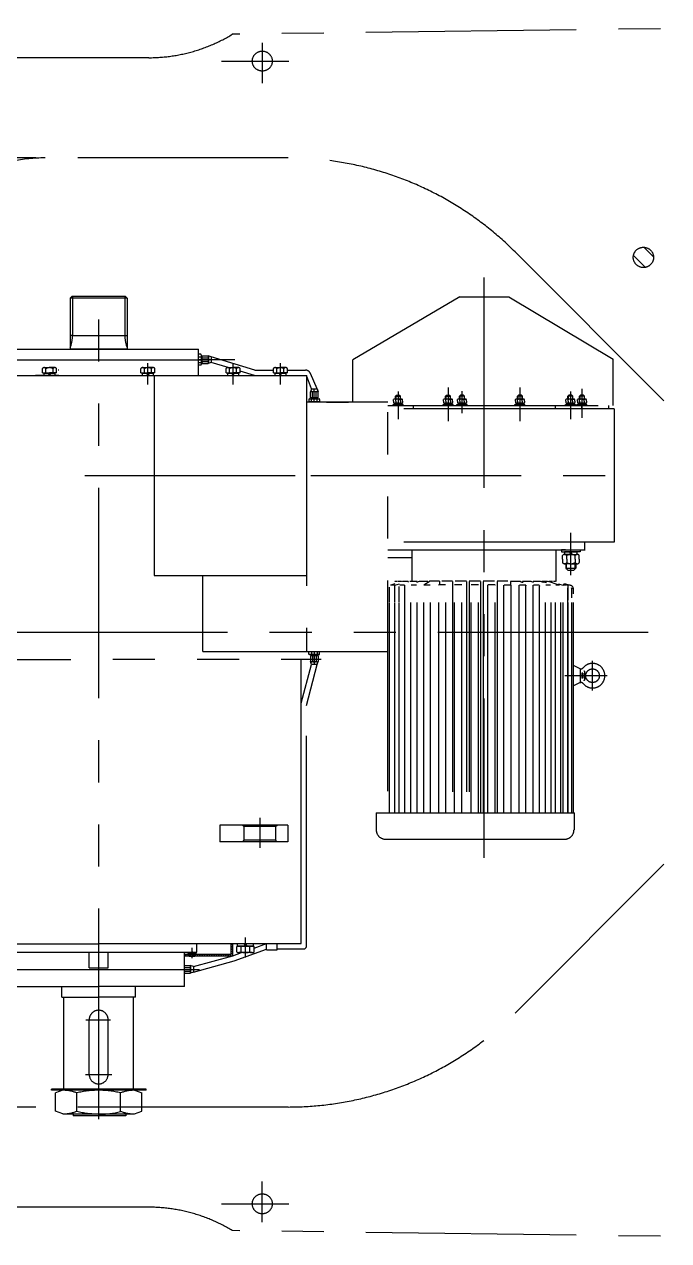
# Model space of a CAD drawing. Header units: millimetres. Extents: x 0 to 23760, y 0 to 16800.
# Drawn here: x 9648 to 10873, y 4049 to 6361 of the extents above; entities that cross this region are included whole.
import ezdxf

# ---------------------------------------------------------------- set-up
doc = ezdxf.new("R2010")
doc.units = ezdxf.units.MM
doc.header["$LTSCALE"] = 400
doc.linetypes.add('K', pattern=[2.5, 1.25, -0.25, 0.25, -0.25, 0.25, -0.25])
doc.linetypes.add('PF_CENTER', pattern=[40, 25, -5, 5, -5])
doc.layers.add('07', color=6, linetype='K')

# ---------------------------------------------------------------- blocks, each defined once
blk = doc.blocks.new('*U18', base_point=(122.4, 220.5))
at = {"color": 1, "linetype": 'PF_CENTER'}
blk.add_line((119.5, 220.5), (123.2, 220.5), dxfattribs=at)
at = {"color": 7, "linetype": 'Continuous'}
for p, q in [((120.3, 226.6), (122.4, 226.6)), ((120.3, 226.6), (120.3, 214.3)), ((120.3, 220.7), (122.4, 221.7)), ((122.4, 220.3), (120.3, 219.3)), ((120.3, 214.3), (122.4, 214.3)), ((122.4, 214.3), (122.4, 226.6))]:
    blk.add_line(p, q, dxfattribs=at)
blk = doc.blocks.new('EWERWE')
at = {"layer": '07', "linetype": 'K', "ltscale": 0.8}
h = blk.add_hatch(dxfattribs=at)
h.set_pattern_fill('ANSI31', color=6, style=0)
h.set_pattern_definition([(45, (-14562.6867, 3396.5445), (-2.245064, 2.245064), [])])
h.paths.add_polyline_path([(-11006, 6184.6), (-11006, 6114.7), (-11005.6, 6115.1), (-11005.6, 6115.7), (-11003, 6115.7), (-11003, 6187.6), (-11026, 6187.6), (-11026, 6184.6)])
h.paths.add_polyline_path([(-11003, 6104.6), (-11005.6, 6104.6), (-11005.6, 6105.2), (-11006, 6105.6), (-11006, 6095.6), (-11003, 6095.6)])
at = {"layer": '07', "color": 6, "linetype": 'K', "ltscale": 0.8}
for p, q in [((-11617.5, 7777.6), (-11617.5, 5230)), ((-12773.5, 7640.7), (-12754.5, 6186.7)), ((-10461.5, 7640.7), (-10480.5, 6186.7)), ((-12340.8, 6724.4), (-12048.8, 7016.4)), ((-10894.1, 6724.4), (-11186.1, 7016.4)), ((-12331.4, 6987.7), (-12349.8, 6969.3)), ((-12311.5, 6972.2), (-12334.3, 6949.4)), ((-11916, 6335.8), (-11916, 6922.5)), ((-12255.7, 6712.3), (-12136.8, 6911.1)), ((-12048.7, 6911.1), (-12136.8, 6911.1)), ((-12048.7, 6482.3), (-12048.7, 6911.1)), ((-12048.7, 6902.2), (-12042.7, 6902.2)), ((-12048.7, 6902.2), (-12042.7, 6902.2)), ((-12042.7, 6912.6), (-12042.7, 6482.3)), ((-12042.7, 6912.6), (-11789.2, 6912.6)), ((-11789.2, 6912.6), (-11789.2, 6482.3)), ((-11535.3, 6899.7), (-11535.3, 6825.9)), ((-12042.7, 6868.1), (-12042.7, 6857.4)), ((-11507.2, 6871.6), (-11563.3, 6871.6)), ((-11535.3, 6878.2), (-11535.3, 6819.1)), ((-12080.6, 6851.4), (-12025.6, 6851.4)), ((-12066.6, 6856.2), (-12068.5, 6854.3)), ((-12068.5, 6854.3), (-12068.5, 6848.5)), ((-12066.6, 6846.6), (-12068.5, 6848.5)), ((-12067.3, 6855.5), (-12061.2, 6855.5)), ((-12067.3, 6847.3), (-12061.2, 6847.3)), ((-12066.6, 6856.2), (-12066.6, 6846.6)), ((-12061.2, 6856.2), (-12066.6, 6856.2)), ((-12061.2, 6846.6), (-12066.6, 6846.6)), ((-12061.2, 6851.4), (-12061.2, 6857.8)), ((-12061.2, 6851.4), (-12061.2, 6845)), ((-12057.2, 6860), (-12060, 6860)), ((-12057.2, 6855.7), (-12060, 6855.7)), ((-12057.2, 6847.1), (-12060, 6847.1)), ((-12057.2, 6860), (-12054.3, 6860)), ((-12057.2, 6855.7), (-12054.3, 6855.7)), ((-12057.2, 6847.1), (-12054.3, 6847.1)), ((-12053.1, 6851.4), (-12053.1, 6857.8)), ((-12050.6, 6857.5), (-12053.1, 6857.5)), ((-12053.1, 6857.5), (-12053.1, 6845.3)), ((-12053.1, 6851.4), (-12050.6, 6852.7)), ((-12050.6, 6851.4), (-12053.1, 6850.1)), ((-12053.1, 6851.4), (-12053.1, 6845)), ((-12053.1, 6845.3), (-12050.6, 6845.3)), ((-12050.6, 6860.9), (-12050.6, 6856.4)), ((-12048.7, 6860.9), (-12050.6, 6860.9)), ((-12050.6, 6845.3), (-12050.6, 6857.5)), ((-12050.6, 6856.4), (-12048.7, 6856.4)), ((-12050.6, 6856.4), (-12050.6, 6846.4)), ((-12050.6, 6841.8), (-12050.6, 6846.4)), ((-12050.6, 6846.4), (-12048.7, 6846.4)), ((-12048.7, 6856.4), (-12048.7, 6860.9)), ((-12048.7, 6856.4), (-12048.7, 6846.4)), ((-12042.7, 6851.4), (-12048.7, 6851.4)), ((-12048.7, 6846.4), (-12048.7, 6841.8)), ((-11774.3, 6856.7), (-11789.2, 6856.7)), ((-11774.3, 6482.3), (-11774.3, 6857.7)), ((-11774.3, 6840.7), (-11774.3, 6848.4)), ((-11774.3, 6848.4), (-11770.7, 6848.4)), ((-11770.7, 6848.4), (-11770.7, 6840.7)), ((-11757, 6846.5), (-11763.6, 6846.5)), ((-11757, 6846.5), (-11750.4, 6846.5)), ((-11548.3, 6848.2), (-11554.7, 6835.2)), ((-11548.3, 6848.2), (-11548.3, 6849.6)), ((-11548.3, 6848.2), (-11522.3, 6848.2)), ((-11535.3, 6858.6), (-11543.7, 6856.4)), ((-11543.7, 6856.4), (-11526.8, 6856.4)), ((-11539.9, 6853.5), (-11539.9, 6851)), ((-11539.9, 6853.5), (-11530.6, 6853.5)), ((-11539.9, 6851), (-11530.6, 6851)), ((-11535.3, 6858.6), (-11526.8, 6856.4)), ((-11530.6, 6853.5), (-11530.6, 6851)), ((-11522.3, 6848.2), (-11522.3, 6849.6)), ((-11522.3, 6848.2), (-11515.8, 6835.2)), ((-12075.6, 6829.6), (-12023, 6829.6)), ((-12066.6, 6834.3), (-12068.5, 6832.4)), ((-12068.5, 6832.4), (-12068.5, 6826.7)), ((-12066.6, 6824.8), (-12068.5, 6826.7)), ((-12067.3, 6833.6), (-12061.2, 6833.6)), ((-12067.3, 6825.5), (-12061.2, 6825.5)), ((-12066.6, 6834.3), (-12066.6, 6824.8)), ((-12061.2, 6834.3), (-12066.6, 6834.3)), ((-12061.2, 6824.8), (-12066.6, 6824.8)), ((-12061.2, 6829.6), (-12061.2, 6836)), ((-12061.2, 6829.6), (-12061.2, 6823.1)), ((-12057.2, 6842.8), (-12060, 6842.8)), ((-12057.2, 6838.1), (-12060, 6838.1)), ((-12057.2, 6833.8), (-12060, 6833.8)), ((-12057.2, 6825.3), (-12060, 6825.3)), ((-12057.2, 6821), (-12060, 6821)), ((-12057.2, 6842.8), (-12054.3, 6842.8)), ((-12057.2, 6838.1), (-12054.3, 6838.1)), ((-12057.2, 6833.8), (-12054.3, 6833.8)), ((-12057.2, 6825.3), (-12054.3, 6825.3)), ((-12057.2, 6821), (-12054.3, 6821)), ((-12053.1, 6829.6), (-12053.1, 6836)), ((-12050.6, 6835.6), (-12053.1, 6835.6)), ((-12053.1, 6835.6), (-12053.1, 6823.5)), ((-12053.1, 6829.6), (-12050.6, 6830.8)), ((-12050.6, 6829.6), (-12053.1, 6828.3)), ((-12053.1, 6829.6), (-12053.1, 6823.1)), ((-12053.1, 6823.5), (-12050.6, 6823.5)), ((-12048.7, 6841.8), (-12050.6, 6841.8)), ((-12050.6, 6839.1), (-12050.6, 6834.6)), ((-12048.7, 6839.1), (-12050.6, 6839.1)), ((-12050.6, 6823.5), (-12050.6, 6835.6)), ((-12050.6, 6834.6), (-12050.6, 6824.5)), ((-12050.6, 6834.6), (-12048.7, 6834.6)), ((-12050.6, 6820), (-12050.6, 6824.5)), ((-12050.6, 6824.5), (-12048.7, 6824.5)), ((-12048.7, 6834.6), (-12048.7, 6839.1)), ((-12048.7, 6834.6), (-12048.7, 6824.5)), ((-12048.7, 6824.5), (-12048.7, 6820)), ((-11726.7, 6830.5), (-11807, 6830.5)), ((-11774.3, 6820.4), (-11774.3, 6840.7)), ((-11774.3, 6820.4), (-11774.3, 6812.6)), ((-11765.8, 6842.7), (-11770.7, 6842.7)), ((-11770.7, 6842.7), (-11770.7, 6818.4)), ((-11770.7, 6820.4), (-11770.7, 6840.7)), ((-11770.7, 6830.5), (-11765.8, 6833.1)), ((-11765.8, 6830.5), (-11770.7, 6828)), ((-11770.7, 6812.6), (-11770.7, 6820.4)), ((-11765.8, 6818.4), (-11765.8, 6842.7)), ((-11765.8, 6830.5), (-11765.8, 6842.5)), ((-11765.8, 6830.5), (-11765.8, 6818.6)), ((-11757, 6838.5), (-11763.6, 6838.5)), ((-11757, 6822.6), (-11763.6, 6822.6)), ((-11757, 6838.5), (-11750.4, 6838.5)), ((-11757, 6822.6), (-11750.4, 6822.6)), ((-11748.2, 6830.5), (-11748.2, 6842.5)), ((-11748.2, 6840.1), (-11739.4, 6840.1)), ((-11737.9, 6838.7), (-11748.2, 6838.7)), ((-11748.2, 6830.5), (-11748.2, 6818.6)), ((-11737.9, 6822.4), (-11748.2, 6822.4)), ((-11748.2, 6821), (-11739.4, 6821)), ((-11739.4, 6840.1), (-11735.6, 6836.3)), ((-11739.4, 6821), (-11739.4, 6840.1)), ((-11739.4, 6821), (-11735.6, 6824.8)), ((-11735.6, 6824.8), (-11735.6, 6836.3)), ((-11709.8, 6819.6), (-11707.3, 6829)), ((-11707.2, 6827.7), (-11709.8, 6818.4)), ((-11709.8, 6815.5), (-11707.2, 6825.3)), ((-11707.3, 6829), (-11707.1, 6829.8)), ((-11706.8, 6829), (-11707.3, 6829)), ((-11678.7, 6825), (-11707.3, 6825)), ((-11707.1, 6828.2), (-11707.2, 6827.7)), ((-11706.4, 6831.4), (-11707.1, 6829.8)), ((-11707.1, 6828.2), (-11707.1, 6825.8)), ((-11707.1, 6821.2), (-11707.1, 6816.4)), ((-11705.4, 6832.9), (-11706.4, 6831.4)), ((-11704, 6834.1), (-11705.4, 6832.9)), ((-11702.2, 6834.9), (-11704, 6834.1)), ((-11649.8, 6824.4), (-11702.6, 6824.4)), ((-11700.2, 6835.2), (-11702.2, 6834.9)), ((-11700.2, 6832.4), (-11702.2, 6831.7)), ((-11701.4, 6832.5), (-11700.2, 6832.4)), ((-11690.9, 6835.2), (-11700.2, 6835.2)), ((-11683.1, 6832.5), (-11700.2, 6832.5)), ((-11274.5, 6835.2), (-11694.3, 6835.2)), ((-11274.5, 6832.5), (-11687.9, 6832.5)), ((-11274.5, 6825), (-11684.5, 6825)), ((-11678.7, 6825), (-11678.7, 6824.4)), ((-11274.5, 6824.4), (-11660.6, 6824.4)), ((-11274.5, 6460.3), (-11274.5, 6837.4)), ((-11274.5, 6836.4), (-11242.4, 6836.4)), ((-12048.7, 6820), (-12050.6, 6820)), ((-12048.7, 6800.7), (-12043.4, 6800.7)), ((-11774.3, 6812.6), (-11770.7, 6812.6)), ((-11774.3, 6801.8), (-11714.6, 6801.8)), ((-11770.7, 6818.4), (-11765.8, 6818.4)), ((-11757, 6814.6), (-11763.6, 6814.6)), ((-11757, 6814.6), (-11750.4, 6814.6)), ((-11714.6, 6801.4), (-11714.5, 6801.4)), ((-11714.6, 6801), (-11714.6, 6797.2)), ((-11709.8, 6800.7), (-11712.3, 6793.4)), ((-11709.8, 6806.4), (-11707.2, 6815.9)), ((-11707.3, 6808.3), (-11709.8, 6800.7)), ((-11274.5, 6815.6), (-11707.3, 6815.6)), ((-11274.5, 6801.2), (-11707.3, 6801.2)), ((-11707.1, 6808.9), (-11707.1, 6801.9)), ((-11274.5, 6811.1), (-11703.7, 6811.1)), ((-11224.5, 6478.2), (-11224.5, 6819.5)), ((-11714.6, 6797.2), (-11714.2, 6797.2)), ((-11714.6, 6795.8), (-11714.6, 6788.5)), ((-11712.3, 6793.4), (-11714.6, 6786.2)), ((-11714.6, 6788.5), (-11713.9, 6788.5)), ((-11714.6, 6786.2), (-11714.6, 6775.5)), ((-11714.6, 6775.5), (-11712.3, 6783.8)), ((-11712.3, 6778.5), (-11714.6, 6772.4)), ((-11714.6, 6775.5), (-11713.4, 6775.5)), ((-11274.5, 6782.1), (-11707.3, 6782.1)), ((-11707.1, 6791.7), (-11707.1, 6782.8)), ((-11274.5, 6793.1), (-11704.7, 6793.1)), ((-11714.6, 6772.4), (-11714.6, 6758.6)), ((-11712.3, 6759.6), (-11714.6, 6754.8)), ((-11714.6, 6758.6), (-11712.8, 6758.6)), ((-11714.6, 6754.8), (-11714.6, 6738.4)), ((-11451.5, 6758.9), (-11707.3, 6758.9)), ((-11707.1, 6770.1), (-11706.4, 6770.7)), ((-11707.1, 6770.1), (-11707.1, 6759.5)), ((-11706.4, 6770.7), (-11705.6, 6770.9)), ((-11594.2, 6770.9), (-11705.6, 6770.9)), ((-11274.5, 6770.9), (-11601, 6770.9)), ((-11275.2, 6758.9), (-11466.3, 6758.9)), ((-12082.9, 6733.5), (-12018.9, 6733.5)), ((-12066.6, 6738.3), (-12068.5, 6736.3)), ((-12068.5, 6736.3), (-12068.5, 6730.6)), ((-12066.6, 6728.7), (-12068.5, 6730.6)), ((-12067.3, 6737.5), (-12061.2, 6737.5)), ((-12067.3, 6729.4), (-12061.2, 6729.4)), ((-12066.6, 6738.3), (-12066.6, 6728.7)), ((-12061.2, 6738.3), (-12066.6, 6738.3)), ((-12061.2, 6728.7), (-12066.6, 6728.7)), ((-12061.2, 6733.5), (-12061.2, 6739.9)), ((-12061.2, 6733.5), (-12061.2, 6727)), ((-12057.2, 6742.1), (-12060, 6742.1)), ((-12057.2, 6737.8), (-12060, 6737.8)), ((-12057.2, 6729.2), (-12060, 6729.2)), ((-12057.2, 6742.1), (-12054.3, 6742.1)), ((-12057.2, 6737.8), (-12054.3, 6737.8)), ((-12057.2, 6729.2), (-12054.3, 6729.2)), ((-12053.1, 6733.5), (-12053.1, 6739.9)), ((-12050.6, 6739.6), (-12053.1, 6739.6)), ((-12053.1, 6739.6), (-12053.1, 6727.4)), ((-12053.1, 6733.5), (-12050.6, 6734.7)), ((-12053.1, 6733.5), (-12053.1, 6727)), ((-12050.6, 6733.5), (-12053.1, 6732.2)), ((-12050.6, 6743), (-12050.6, 6738.5)), ((-12048.7, 6743), (-12050.6, 6743)), ((-12050.6, 6727.4), (-12050.6, 6739.6)), ((-12050.6, 6738.5), (-12048.7, 6738.5)), ((-12050.6, 6738.5), (-12050.6, 6728.5)), ((-12050.6, 6728.5), (-12048.7, 6728.5)), ((-12050.6, 6723.9), (-12050.6, 6728.5)), ((-12048.7, 6738.5), (-12048.7, 6743)), ((-12048.7, 6738.5), (-12048.7, 6728.5)), ((-12048.7, 6728.5), (-12048.7, 6723.9)), ((-11714.6, 6738.4), (-11711.6, 6738.4)), ((-11712.3, 6737.4), (-11714.6, 6733.9)), ((-11714.6, 6733.9), (-11714.6, 6715.4)), ((-11707.2, 6744.7), (-11707.3, 6744.6)), ((-11452.9, 6732.3), (-11707.3, 6732.3)), ((-11707.1, 6744.8), (-11706.4, 6745.1)), ((-11707.1, 6744.8), (-11707.1, 6732.8)), ((-11706.4, 6745.1), (-11706.3, 6745.1)), ((-11470.4, 6745.1), (-11706.3, 6745.1)), ((-11275.2, 6745.1), (-11471, 6745.1)), ((-11275.2, 6732.3), (-11466.3, 6732.3)), ((-12255.7, 6618.2), (-12255.7, 6712.3)), ((-12057.2, 6724.9), (-12060, 6724.9)), ((-12057.2, 6724.9), (-12054.3, 6724.9)), ((-12053.1, 6727.4), (-12050.6, 6727.4)), ((-12048.7, 6723.9), (-12050.6, 6723.9)), ((-11715.3, 6710.5), (-11715.3, 6690.3)), ((-11714.6, 6715.4), (-11708.7, 6715.4)), ((-11707.2, 6716.5), (-11707.3, 6716.5)), ((-11707.1, 6716.6), (-11706.9, 6716.7)), ((-11707.1, 6716.6), (-11707.1, 6703.6)), ((-11706.9, 6716.7), (-11706.4, 6716.6)), ((-11425.4, 6716.7), (-11706.8, 6716.7)), ((-11275.2, 6716.7), (-11466.3, 6716.7)), ((-11715.3, 6685.1), (-11715.3, 6664)), ((-11714.6, 6690.3), (-11443.5, 6690.3)), ((-11707.8, 6686.3), (-11707.1, 6686)), ((-11707.8, 6686.3), (-11707.8, 6672.6)), ((-11436.2, 6703.1), (-11707.3, 6703.1)), ((-11274.5, 6686.3), (-11707.2, 6686.3)), ((-11275.2, 6703.1), (-11466.3, 6703.1)), ((-11466.3, 6690.3), (-11275.2, 6690.3)), ((-12292.2, 6665.2), (-11189.1, 6665.2)), ((-11715.3, 6658.6), (-11715.3, 6637.1)), ((-11714.6, 6664), (-11501.4, 6664)), ((-11714.6, 6658.6), (-11504.3, 6658.6)), ((-11520.1, 6672.3), (-11707.3, 6672.3)), ((-11274.5, 6672.3), (-11530, 6672.3)), ((-11512.9, 6658.6), (-11274.5, 6658.6)), ((-11509, 6664), (-11274.5, 6664)), ((-11714.6, 6637.1), (-11274.5, 6637.1)), ((-11707.8, 6654.8), (-11707.8, 6640.9)), ((-11274.5, 6655), (-11707.3, 6655)), ((-11274.5, 6640.8), (-11707.3, 6640.8)), ((-12255.7, 6619.2), (-12135.7, 6415.7)), ((-12075.9, 6623.4), (-12034.3, 6623.4)), ((-12066.6, 6628.2), (-12068.5, 6626.3)), ((-12068.5, 6626.3), (-12068.5, 6620.6)), ((-12066.6, 6618.7), (-12068.5, 6620.6)), ((-12067.3, 6627.5), (-12061.2, 6627.5)), ((-12067.3, 6619.4), (-12061.2, 6619.4)), ((-12066.6, 6628.2), (-12066.6, 6618.7)), ((-12061.2, 6628.2), (-12066.6, 6628.2)), ((-12061.2, 6618.7), (-12066.6, 6618.7)), ((-12061.2, 6623.4), (-12061.2, 6629.9)), ((-12061.2, 6623.4), (-12061.2, 6617)), ((-12057.2, 6632), (-12060, 6632)), ((-12057.2, 6627.7), (-12060, 6627.7)), ((-12057.2, 6619.2), (-12060, 6619.2)), ((-12057.2, 6614.9), (-12060, 6614.9)), ((-12057.2, 6632), (-12054.3, 6632)), ((-12057.2, 6627.7), (-12054.3, 6627.7)), ((-12057.2, 6619.2), (-12054.3, 6619.2)), ((-12057.2, 6614.9), (-12054.3, 6614.9)), ((-12053.1, 6623.4), (-12053.1, 6629.9)), ((-12053.1, 6629.5), (-12053.1, 6617.4)), ((-12050.6, 6629.5), (-12053.1, 6629.5)), ((-12053.1, 6623.4), (-12050.6, 6624.7)), ((-12053.1, 6623.4), (-12053.1, 6617)), ((-12050.6, 6623.4), (-12053.1, 6622.2)), ((-12053.1, 6617.4), (-12050.6, 6617.4)), ((-12050.6, 6633), (-12050.6, 6628.5)), ((-12048.7, 6633), (-12050.6, 6633)), ((-12050.6, 6617.4), (-12050.6, 6629.5)), ((-12050.6, 6628.5), (-12050.6, 6618.4)), ((-12050.6, 6628.5), (-12048.7, 6628.5)), ((-12050.6, 6613.9), (-12050.6, 6618.4)), ((-12050.6, 6618.4), (-12048.7, 6618.4)), ((-12048.7, 6613.9), (-12050.6, 6613.9)), ((-12048.7, 6628.5), (-12048.7, 6633)), ((-12048.7, 6628.5), (-12048.7, 6618.4)), ((-12048.7, 6618.4), (-12048.7, 6613.9)), ((-11715.3, 6631.8), (-11715.3, 6610.6)), ((-11714.6, 6631.8), (-11274.5, 6631.8)), ((-11707.8, 6623.1), (-11707.8, 6609.4)), ((-11274.5, 6623.4), (-11707.3, 6623.4)), ((-12082.9, 6597), (-12018.9, 6597)), ((-12066.6, 6601.8), (-12068.5, 6599.9)), ((-12068.5, 6594.2), (-12068.5, 6599.9)), ((-12066.6, 6592.2), (-12068.5, 6594.2)), ((-12067.3, 6601.1), (-12061.2, 6601.1)), ((-12067.3, 6593), (-12061.2, 6593)), ((-12066.6, 6592.2), (-12066.6, 6601.8)), ((-12061.2, 6601.8), (-12066.6, 6601.8)), ((-12061.2, 6592.2), (-12066.6, 6592.2)), ((-12061.2, 6597), (-12061.2, 6603.5)), ((-12061.2, 6597), (-12061.2, 6590.6)), ((-12057.2, 6605.6), (-12060, 6605.6)), ((-12057.2, 6601.3), (-12060, 6601.3)), ((-12057.2, 6592.7), (-12060, 6592.7)), ((-12057.2, 6605.6), (-12054.3, 6605.6)), ((-12057.2, 6601.3), (-12054.3, 6601.3)), ((-12057.2, 6592.7), (-12054.3, 6592.7)), ((-12053.1, 6597), (-12053.1, 6603.5)), ((-12053.1, 6590.9), (-12053.1, 6603.1)), ((-12053.1, 6603.1), (-12050.6, 6603.1)), ((-12050.6, 6597), (-12053.1, 6598.3)), ((-12053.1, 6597), (-12050.6, 6595.8)), ((-12053.1, 6597), (-12053.1, 6590.6)), ((-12050.6, 6590.9), (-12053.1, 6590.9)), ((-12048.7, 6606.6), (-12050.6, 6606.6)), ((-12050.6, 6606.6), (-12050.6, 6602)), ((-12050.6, 6603.1), (-12050.6, 6590.9)), ((-12050.6, 6592), (-12050.6, 6602)), ((-12050.6, 6602), (-12048.7, 6602)), ((-12050.6, 6587.5), (-12050.6, 6592)), ((-12050.6, 6592), (-12048.7, 6592)), ((-12048.7, 6602), (-12048.7, 6606.6)), ((-12048.7, 6592), (-12048.7, 6602)), ((-12048.7, 6592), (-12048.7, 6587.5)), ((-11715.3, 6605.4), (-11715.3, 6585.3)), ((-11714.6, 6605.4), (-11274.5, 6605.4)), ((-11707.8, 6592.2), (-11707.8, 6579.1)), ((-11274.5, 6592.6), (-11707.3, 6592.6)), ((-11274.5, 6609.4), (-11707.2, 6609.4)), ((-12057.2, 6588.4), (-12060, 6588.4)), ((-12057.2, 6588.4), (-12054.3, 6588.4)), ((-12048.7, 6587.5), (-12050.6, 6587.5)), ((-11715.3, 6580.4), (-11715.3, 6561.8)), ((-11715.3, 6580.4), (-11709.4, 6580.4)), ((-11707.5, 6579.1), (-11707.8, 6579.1)), ((-11274.5, 6579.1), (-11706.8, 6579.1)), ((-11714.6, 6561.8), (-11712.6, 6558.8)), ((-11714.6, 6558.4), (-11714.6, 6541.9)), ((-11714.6, 6557.4), (-11711.6, 6557.4)), ((-11712.6, 6558.8), (-11709.8, 6554.8)), ((-11709.8, 6554.8), (-11707.3, 6551.1)), ((-11274.5, 6563.4), (-11707.3, 6563.4)), ((-11707.1, 6562.9), (-11707.1, 6550.9)), ((-11274.5, 6550.6), (-11706.3, 6550.6)), ((-12048.7, 6530.8), (-12043.4, 6530.8)), ((-11774.3, 6528.3), (-11714.6, 6528.3)), ((-11759.3, 6528.3), (-11759.3, 6482.3)), ((-11714.6, 6541.9), (-11712.3, 6537.1)), ((-11714.6, 6538.1), (-11712.8, 6538.1)), ((-11714.6, 6538.1), (-11714.6, 6524.3)), ((-11714.6, 6521.2), (-11714.6, 6510.5)), ((-11714.6, 6521.2), (-11713.4, 6521.2)), ((-11274.5, 6537.9), (-11707.3, 6537.9)), ((-11707.1, 6537.2), (-11707.1, 6526.6)), ((-11274.5, 6525.9), (-11705.6, 6525.9)), ((-12075.6, 6501.9), (-12023, 6501.9)), ((-12066.6, 6506.7), (-12068.5, 6504.8)), ((-12068.5, 6499.1), (-12068.5, 6504.8)), ((-12066.6, 6497.2), (-12068.5, 6499.1)), ((-12067.3, 6506), (-12061.2, 6506)), ((-12067.3, 6497.9), (-12061.2, 6497.9)), ((-12066.6, 6497.2), (-12066.6, 6506.7)), ((-12061.2, 6506.7), (-12066.6, 6506.7)), ((-12061.2, 6497.2), (-12066.6, 6497.2)), ((-12061.2, 6501.9), (-12061.2, 6508.4)), ((-12061.2, 6501.9), (-12061.2, 6495.5)), ((-12057.2, 6510.5), (-12060, 6510.5)), ((-12057.2, 6506.2), (-12060, 6506.2)), ((-12057.2, 6497.6), (-12060, 6497.6)), ((-12057.2, 6510.5), (-12054.3, 6510.5)), ((-12057.2, 6506.2), (-12054.3, 6506.2)), ((-12057.2, 6497.6), (-12054.3, 6497.6)), ((-12053.1, 6501.9), (-12053.1, 6508.4)), ((-12053.1, 6508), (-12050.6, 6508)), ((-12053.1, 6495.9), (-12053.1, 6508)), ((-12050.6, 6501.9), (-12053.1, 6503.2)), ((-12053.1, 6501.9), (-12050.6, 6500.7)), ((-12053.1, 6501.9), (-12053.1, 6495.5)), ((-12050.6, 6511.5), (-12050.6, 6507)), ((-12048.7, 6511.5), (-12050.6, 6511.5)), ((-12050.6, 6508), (-12050.6, 6495.9)), ((-12050.6, 6496.9), (-12050.6, 6507)), ((-12050.6, 6507), (-12048.7, 6507)), ((-12050.6, 6492.4), (-12050.6, 6496.9)), ((-12050.6, 6496.9), (-12048.7, 6496.9)), ((-12048.7, 6507), (-12048.7, 6511.5)), ((-12048.7, 6496.9), (-12048.7, 6507)), ((-12048.7, 6496.9), (-12048.7, 6492.4)), ((-11714.6, 6508.2), (-11713.9, 6508.2)), ((-11714.6, 6508.2), (-11714.6, 6500.9)), ((-11714.6, 6499.5), (-11714.6, 6495.8)), ((-11714.6, 6499.5), (-11714.2, 6499.5)), ((-11707.3, 6495.5), (-11709.9, 6504.8)), ((-11616.3, 6514.7), (-11707.3, 6514.7)), ((-11707.1, 6514), (-11707.1, 6505)), ((-11676, 6503.7), (-11704.7, 6503.7)), ((-11274.5, 6503.7), (-11682.8, 6503.7)), ((-11274.5, 6514.7), (-11628.4, 6514.7)), ((-12057.2, 6493.4), (-12060, 6493.4)), ((-12057.2, 6493.4), (-12054.3, 6493.4)), ((-11316, 6482.3), (-12056, 6482.3)), ((-12056, 6327.6), (-12056, 6482.3)), ((-12050.6, 6495.9), (-12053.1, 6495.9)), ((-12048.7, 6492.4), (-12050.6, 6492.4)), ((-11714.6, 6495.3), (-11714.5, 6495.3)), ((-11709.8, 6496), (-11707.3, 6488.4)), ((-11676, 6495.5), (-11707.3, 6495.5)), ((-11707.1, 6494.8), (-11707.1, 6487.8)), ((-11676, 6485.6), (-11703.7, 6485.6)), ((-11274.5, 6495.5), (-11678.9, 6495.5)), ((-11274.5, 6485.6), (-11678.9, 6485.6)), ((-11581, 6130.9), (-11581, 6482.3)), ((-11274.5, 6460.3), (-11242.4, 6460.3)), ((-12056, 6415.7), (-12135.7, 6415.7)), ((-12055.5, 6365.5), (-12055.5, 6407.9)), ((-11916, 5906.2), (-11916, 6396.9)), ((-12080.5, 6347.8), (-12109.9, 6335.2)), ((-12080.5, 6337.4), (-12106, 6327.6)), ((-12080.5, 6347.8), (-12074.7, 6349.8)), ((-12080.5, 6337.4), (-12080.5, 6347.8)), ((-12080.5, 6337.4), (-12074.7, 6335.4)), ((-12056, 6342.6), (-12079.7, 6342.6)), ((-12075.2, 6337.2), (-12075.2, 6348)), ((-12075.2, 6347.8), (-12075.2, 6347.8)), ((-12075.2, 6337.4), (-12075.2, 6337.4)), ((-12063.5, 6349.8), (-12074.7, 6349.8)), ((-12063.5, 6346.2), (-12074.7, 6346.2)), ((-12063.5, 6339), (-12074.7, 6339)), ((-12063.5, 6335.4), (-12074.7, 6335.4)), ((-12063.5, 6348.6), (-12063.5, 6349.8)), ((-12063.5, 6348.6), (-12063.5, 6336)), ((-12061.5, 6348.6), (-12063.5, 6348.6)), ((-12063.5, 6336.6), (-12063.5, 6335.4)), ((-12061.5, 6336.6), (-12063.5, 6336.6)), ((-12061.5, 6336.8), (-12061.5, 6351.8)), ((-12061.5, 6337.2), (-12061.5, 6348)), ((-12056, 6347.8), (-12061.5, 6347.8)), ((-12056, 6337.4), (-12061.5, 6337.4)), ((-12061.5, 6333.4), (-12061.5, 6337.4)), ((-12060.5, 6352.8), (-12056, 6352.8)), ((-12056, 6352.3), (-12056, 6332.4)), ((-11581, 6332.4), (-11581, 6352.8)), ((-11581, 6342.6), (-11557.2, 6342.6)), ((-11576.4, 6352.8), (-11580.4, 6352.8)), ((-11580.4, 6347.8), (-11575.4, 6347.8)), ((-11580.4, 6337.4), (-11575.4, 6337.4)), ((-11575.4, 6351.8), (-11575.4, 6347.8)), ((-11575.4, 6348.6), (-11573.4, 6348.6)), ((-11575.4, 6348.5), (-11575.4, 6333.4)), ((-11575.4, 6348), (-11575.4, 6337.2)), ((-11575.4, 6336.6), (-11573.4, 6336.6)), ((-11573.4, 6349.8), (-11562.2, 6349.8)), ((-11573.4, 6348.6), (-11573.4, 6349.8)), ((-11573.4, 6336.6), (-11573.4, 6349.2)), ((-11573.4, 6346.2), (-11562.2, 6346.2)), ((-11573.4, 6339), (-11562.2, 6339)), ((-11573.4, 6336.6), (-11573.4, 6335.4)), ((-11573.4, 6335.4), (-11562.2, 6335.4)), ((-11566, 5479.6), (-11566.8, 6355.9)), ((-11556.4, 6347.8), (-11562.2, 6349.8)), ((-11556.4, 6337.4), (-11562.2, 6335.4)), ((-11561.7, 6348), (-11561.7, 6337.2)), ((-11561.7, 6347.8), (-11561.7, 6347.8)), ((-11561.7, 6337.4), (-11561.7, 6337.4)), ((-11478.4, 6327.6), (-11556.4, 6347.8)), ((-11556.4, 6347.8), (-11556.4, 6337.4)), ((-11482.8, 6317.6), (-11556.4, 6337.4)), ((-12116, 6291.5), (-12116, 6326)), ((-12106, 6327.6), (-11581, 6327.6)), ((-12106, 5932.6), (-12106, 6327.6)), ((-12060.5, 6332.4), (-12056, 6332.4)), ((-11726, 6038.4), (-11726, 6327.6)), ((-11166.9, 6317.6), (-11581, 6317.6)), ((-11576.4, 6332.4), (-11580.4, 6332.4)), ((-11021, 6327.6), (-11478.4, 6327.6)), ((-11026, 6317.6), (-11219.4, 6317.6)), ((-11026, 5932.6), (-11026, 6317.6)), ((-11016, 6272.3), (-11016, 6322.6)), ((-12703.5, 6166), (-12703.5, 6294.2)), ((-12519.5, 6293), (-12519.5, 5718.9)), ((-12110.9, 6291.5), (-12119, 6291.5)), ((-12110.9, 6291.5), (-12110.9, 6278.1)), ((-12110.9, 6289.4), (-12110.1, 6289.4)), ((-12110.1, 6289.4), (-12110.1, 6266.9)), ((-11251.4, 6292.3), (-11251.4, 6163.2)), ((-11251.4, 6292.3), (-11219.4, 6292.3)), ((-11219.4, 6292.3), (-11219.4, 6163.2)), ((-10715.5, 6293), (-10715.5, 5718.9)), ((-10531.5, 6166), (-10531.5, 6294.2)), ((-12088.6, 6278.1), (-12129.3, 6278.1)), ((-12120.9, 6288.2), (-12120.9, 6278.1)), ((-12120.9, 6268.1), (-12120.9, 6278.1)), ((-12110.9, 6284.8), (-12119, 6284.8)), ((-12110.9, 6271.4), (-12119, 6271.4)), ((-12110.9, 6264.8), (-12110.9, 6278.1)), ((-12110.9, 6266.9), (-12110.1, 6266.9)), ((-12110.1, 6288.3), (-12106, 6288.3)), ((-12110.1, 6268), (-12110.1, 6288.3)), ((-12106, 6278.1), (-12110.1, 6280.2)), ((-12110.1, 6278.1), (-12106, 6276)), ((-12106, 6268), (-12110.1, 6268)), ((-11248.4, 6268.9), (-11251.4, 6271.9)), ((-11248.4, 6268.9), (-11248.4, 6208.9)), ((-11248.4, 6268.9), (-11222.4, 6268.9)), ((-11222.4, 6268.9), (-11219.4, 6271.9)), ((-11222.4, 6268.9), (-11222.4, 6208.9)), ((-11014, 6272.3), (-11026, 6272.3)), ((-11014, 6251.8), (-11014, 6272.3)), ((-12738.3, 6243.7), (-12661.3, 6243.7)), ((-12110.9, 6264.8), (-12119, 6264.8)), ((-12116, 6229.4), (-12116, 6264.8)), ((-11014, 6251.8), (-11026, 6251.8)), ((-11017.6, 6228.5), (-11026, 6251.8)), ((-10993.4, 6190.5), (-11015.3, 6251.8)), ((-10496.6, 6243.7), (-10573.7, 6243.7)), ((-12116, 6229.4), (-12141.2, 6146.7)), ((-12105.7, 6228.9), (-12114, 6201.6)), ((-11265.1, 6238.9), (-11208, 6238.9)), ((-11021.4, 6226.9), (-11026, 6226.9)), ((-11021.4, 6226.9), (-11021.4, 6196.7)), ((-11021.4, 6225.9), (-11020.6, 6226.7)), ((-11021.4, 6197.7), (-11021.4, 6225.9)), ((-11020.6, 6228.5), (-11020.6, 6195)), ((-11010.2, 6228.5), (-11020.6, 6228.5)), ((-11010.2, 6220.1), (-11020.6, 6220.1)), ((-11008.9, 6224.3), (-11008.9, 6199.2)), ((-12120.9, 6198.3), (-12120.9, 6188.2)), ((-12110.9, 6201.6), (-12119, 6201.6)), ((-12110.9, 6201.6), (-12110.9, 6188.2)), ((-12110.9, 6199.5), (-12110.1, 6199.5)), ((-12110.1, 6199.5), (-12110.1, 6177)), ((-12110.1, 6198.4), (-12106, 6198.4)), ((-12110.1, 6178.1), (-12110.1, 6198.4)), ((-11248.4, 6208.9), (-11251.4, 6205.9)), ((-11248.4, 6208.9), (-11222.4, 6208.9)), ((-11222.4, 6208.9), (-11219.4, 6205.9)), ((-10999.7, 6211.8), (-11037.8, 6211.8)), ((-11026, 6212.5), (-11021.4, 6214.6)), ((-11021.4, 6211.3), (-11026, 6209.1)), ((-11021.4, 6196.7), (-11026, 6196.7)), ((-11021.4, 6197.7), (-11020.6, 6196.9)), ((-11010.2, 6203.4), (-11020.6, 6203.4)), ((-11003, 6187.6), (-11008.9, 6204.1)), ((-12136, 6191.4), (-12136, 6122.6)), ((-12120.9, 6179.1), (-12130.8, 6146.6)), ((-12088.6, 6188.2), (-12129.3, 6188.2)), ((-12120.9, 6178.2), (-12120.9, 6188.2)), ((-12110.9, 6194.9), (-12119, 6194.9)), ((-12110.9, 6181.6), (-12119, 6181.6)), ((-12110.9, 6174.9), (-12119, 6174.9)), ((-12110.9, 6174.9), (-12110.9, 6188.2)), ((-12110.9, 6177), (-12110.1, 6177)), ((-12106, 6188.2), (-12110.1, 6190.4)), ((-12110.1, 6188.2), (-12106, 6186.1)), ((-12106, 6178.1), (-12110.1, 6178.1)), ((-11003, 6187.6), (-11026, 6187.6)), ((-11006, 6184.6), (-11026, 6184.6)), ((-11010.2, 6195), (-11020.6, 6195)), ((-11006, 6095.6), (-11006, 6184.6)), ((-10982.3, 6112.6), (-11003, 6187.6)), ((-11003, 6095.6), (-11003, 6187.6)), ((-10971.9, 6112.6), (-10993.4, 6190.5)), ((-12136, 5742.6), (-12136, 6160.1)), ((-11251.4, 6163.2), (-11219.4, 6163.2)), ((-12145.2, 6127.7), (-12141.2, 6127.7)), ((-12141.2, 6146.7), (-12143.2, 6140.8)), ((-12143.2, 6129.7), (-12143.2, 6140.8)), ((-12142, 6129.7), (-12143.2, 6129.7)), ((-12130, 6129.7), (-12142.6, 6129.7)), ((-12142, 6127.7), (-12142, 6129.7)), ((-12141.9, 6127.7), (-12126.8, 6127.7)), ((-12141.4, 6141.4), (-12130.6, 6141.4)), ((-12141.4, 6127.7), (-12130.6, 6127.7)), ((-12141.2, 6146.7), (-12130.8, 6146.7)), ((-12141.2, 6141.4), (-12141.2, 6141.4)), ((-12141.2, 6122.7), (-12141.2, 6127.7)), ((-12139.6, 6129.7), (-12139.6, 6140.8)), ((-12132.4, 6129.7), (-12132.4, 6140.8)), ((-12130.8, 6146.7), (-12128.8, 6140.8)), ((-12130.8, 6141.4), (-12130.8, 6141.4)), ((-12130.8, 6122.6), (-12130.8, 6127.7)), ((-12130, 6127.7), (-12130, 6129.7)), ((-12130, 6129.7), (-12128.8, 6129.7)), ((-12128.8, 6129.7), (-12128.8, 6140.8)), ((-11581, 6130.9), (-11726, 6130.9)), ((-12106, 6122.6), (-12156, 6122.6)), ((-12156, 5742.6), (-12156, 6122.6)), ((-12146.2, 6126.7), (-12146.2, 6122.4)), ((-12130.8, 6122.6), (-12141.2, 6122.7)), ((-12125.8, 6126.7), (-12125.8, 6122.4)), ((-11009.8, 6119.1), (-11026, 6119.1)), ((-10998.7, 6110.1), (-11018, 6110.1)), ((-11011.1, 6110.1), (-11006.8, 6110.1)), ((-11009.8, 5746.1), (-11009.8, 6119.1)), ((-11009.8, 6118.1), (-11008.2, 6118.1)), ((-11008.2, 6102.1), (-11008.2, 6118.1)), ((-11006.1, 6114.6), (-11005.6, 6115.1)), ((-11006.1, 6105.7), (-11006.1, 6114.6)), ((-11006.1, 6105.7), (-11005.6, 6105.2)), ((-11002.5, 6115.7), (-11005.6, 6115.7)), ((-11005.6, 6115.7), (-11005.6, 6104.6)), ((-11002.5, 6112.9), (-11005.6, 6112.9)), ((-11002.5, 6107.4), (-11005.6, 6107.4)), ((-11002.5, 6104.6), (-11005.6, 6104.6)), ((-11002.1, 6114.3), (-11002.1, 6106)), ((-10982.3, 6112.6), (-10984.3, 6106.8)), ((-10984.3, 6095.6), (-10984.3, 6106.8)), ((-10982.5, 6107.3), (-10971.7, 6107.3)), ((-10982.3, 6112.6), (-10971.9, 6112.6)), ((-10982.3, 6107.3), (-10982.3, 6107.3)), ((-10980.7, 6095.6), (-10980.7, 6106.8)), ((-10977.1, 5741.1), (-10977.1, 6124.1)), ((-10973.5, 6095.6), (-10973.5, 6106.8)), ((-10971.9, 6112.6), (-10969.9, 6106.8)), ((-10971.9, 6107.3), (-10971.9, 6107.3)), ((-10969.9, 6095.6), (-10969.9, 6106.8)), ((-11009.8, 6102.1), (-11008.2, 6102.1)), ((-10944.4, 6095.6), (-11009.8, 6095.6)), ((-10983.1, 6095.6), (-10984.3, 6095.6)), ((-10971.1, 6095.6), (-10983.7, 6095.6)), ((-10971.1, 6095.6), (-10969.9, 6095.6)), ((-10944.4, 6095.6), (-10944.4, 5932.6)), ((-12120.9, 6036.2), (-12120.9, 6026.2)), ((-12110.9, 6039.6), (-12119, 6039.6)), ((-12110.9, 6039.6), (-12110.9, 6026.2)), ((-12110.9, 6037.4), (-12110.1, 6037.4)), ((-12110.1, 6037.4), (-12110.1, 6015.1)), ((-12110.1, 6036.3), (-12106, 6036.3)), ((-12110.1, 6014.9), (-12110.1, 6036.3)), ((-12106, 6038.4), (-11726, 6038.4)), ((-12710, 6028.1), (-12710, 5588.2)), ((-12088.6, 6026.2), (-12129.3, 6026.2)), ((-12120.9, 6016.2), (-12120.9, 6026.2)), ((-12110.9, 6032.9), (-12119, 6032.9)), ((-12110.9, 6019.5), (-12119, 6019.5)), ((-12110.9, 6012.8), (-12119, 6012.8)), ((-12110.9, 6012.8), (-12110.9, 6026.2)), ((-12110.9, 6014.9), (-12110.1, 6014.9)), ((-12110.1, 6026.2), (-12106, 6028.3)), ((-12106, 6026.2), (-12110.1, 6024.1)), ((-12106, 6016), (-12110.1, 6016)), ((-10747.4, 6022.6), (-10749.4, 6022.6)), ((-10749.4, 6022.6), (-10749.4, 5842.6)), ((-10747.4, 6022.6), (-10747.4, 5842.6)), ((-10747.4, 6000.6), (-10742.3, 6014.6)), ((-10707.5, 6014.6), (-10742.3, 6014.6)), ((-10702.4, 6000.6), (-10707.5, 6014.6)), ((-10525, 6028.1), (-10525, 5588.2)), ((-10924.4, 6002.6), (-10944.4, 6002.6)), ((-10924.4, 6002.6), (-10924.4, 5932.6)), ((-10749.4, 5998.6), (-10924.4, 5998.6)), ((-10749.4, 5995.1), (-10749.4, 5932.6)), ((-10702.1, 6000.6), (-10702.1, 5864.6)), ((-12256, 5983.6), (-12253, 5986.6)), ((-12256, 5983.6), (-12256, 5881.7)), ((-12256, 5982.4), (-12182.1, 5982.4)), ((-12253, 5986.6), (-12156, 5986.6)), ((-12253, 5986.6), (-12253, 5878.7)), ((-12182.1, 5882.9), (-12182.1, 5986.6)), ((-12156, 5986.6), (-12156, 5878.6)), ((-12156, 5878.6), (-12156, 5986.6)), ((-10707.5, 5974.2), (-10742.3, 5974.2)), ((-10701.3, 5984.4), (-10698.4, 5984.4)), ((-10698.4, 5984.4), (-10698.4, 5884.4)), ((-10979.9, 5950.6), (-11009.8, 5950.6)), ((-10979.9, 5914.6), (-10979.9, 5950.6)), ((-10881.4, 5907.9), (-10881.4, 5955.2)), ((-10777.4, 5950.6), (-10881.4, 5950.6)), ((-10777.4, 5907.6), (-10777.4, 5957.6)), ((-10692.5, 5932.6), (-12256, 5932.6)), ((-12106, 5724.6), (-12106, 5932.6)), ((-11025.9, 5746.1), (-11025.9, 5932.6)), ((-10944.4, 5769.6), (-10944.4, 5932.6)), ((-10924.4, 5862.6), (-10924.4, 5932.6)), ((-10979.9, 5914.6), (-11009.8, 5914.6)), ((-10777.4, 5914.6), (-10881.4, 5914.6)), ((-12256, 5882.9), (-12182.1, 5882.9)), ((-12256, 5881.7), (-12253, 5878.7)), ((-12253, 5878.7), (-12156, 5878.7)), ((-12182.1, 5882.9), (-12182.1, 5878.7)), ((-10707.5, 5891.1), (-10742.3, 5891.1)), ((-10701.3, 5884.4), (-10698.4, 5884.4)), ((-12110.9, 5852.4), (-12119, 5852.4)), ((-12117, 5855.6), (-12117, 5856.6)), ((-12110.9, 5852.4), (-12110.9, 5839.1)), ((-12110.9, 5850.3), (-12110.1, 5850.3)), ((-12110.1, 5850.3), (-12110.1, 5827.8)), ((-12106, 5857.1), (-12106, 5812.8)), ((-10924.4, 5862.6), (-10944.4, 5862.6)), ((-10749.4, 5866.6), (-10924.4, 5866.6)), ((-10747.4, 5864.6), (-10742.3, 5850.6)), ((-10707.5, 5850.6), (-10742.3, 5850.6)), ((-10702.4, 5864.6), (-10707.5, 5850.6)), ((-12120.9, 5849.1), (-12120.9, 5839.1)), ((-12120.9, 5829), (-12120.9, 5839.1)), ((-12110.9, 5845.8), (-12119, 5845.8)), ((-12110.9, 5832.4), (-12119, 5832.4)), ((-12110.9, 5825.7), (-12110.9, 5839.1)), ((-12110.9, 5827.8), (-12110.1, 5827.8)), ((-12110.1, 5828.9), (-12110.1, 5849.2)), ((-12110.1, 5849.2), (-12106, 5849.2)), ((-12110.1, 5839.1), (-12106, 5841.2)), ((-12106, 5839.1), (-12110.1, 5837)), ((-12106, 5828.9), (-12110.1, 5828.9)), ((-10747.4, 5842.6), (-10749.4, 5842.6)), ((-12110.9, 5825.7), (-12119, 5825.7))]:
    blk.add_line(p, q, dxfattribs=at)
for centre, radius in [((-12330.4, 6968.4), 19.3), ((-11535.3, 6871.6), 13), ((-12703.5, 6243.7), 19), ((-10531.5, 6243.7), 19)]:
    blk.add_circle(centre, radius, dxfattribs=at)
for centre, radius, start, end in [((-11535.3, 6871.6), 23.4, 309.5212, 230.4788), ((-12058.7, 6857.8), 2.51, 121.1245, 238.8755), ((-12053, 6851.4), 8.21, 148.4851, 211.5149), ((-12058.7, 6845), 2.51, 121.1245, 238.8755), ((-12055.6, 6857.8), 2.51, 301.1245, 58.8755), ((-12061.3, 6851.4), 8.21, 328.4851, 31.5149), ((-12055.6, 6845), 2.51, 301.1245, 58.8755), ((-11761.2, 6842.5), 4.66, 121.1245, 238.8755), ((-11752.8, 6842.5), 4.66, 301.1245, 58.8755), ((-11553.5, 6849.6), 5.2, 360, 50.4788), ((-11544.7, 6856.4), 1.04, 270, 360), ((-11525.8, 6856.4), 1.04, 180, 270), ((-11517.1, 6849.6), 5.2, 129.5212, 180), ((-12058.7, 6836), 2.51, 121.1245, 238.8755), ((-12053, 6829.6), 8.21, 148.4851, 211.5149), ((-12058.7, 6823.1), 2.51, 121.1245, 238.8755), ((-12055.6, 6836), 2.51, 301.1245, 58.8755), ((-12061.3, 6829.6), 8.21, 328.4851, 31.5149), ((-12055.6, 6823.1), 2.51, 301.1245, 58.8755), ((-11750.6, 6830.5), 15.3, 148.4851, 211.5149), ((-11761.2, 6818.6), 4.66, 121.1245, 238.8755), ((-11763.4, 6830.5), 15.3, 328.4851, 31.5149), ((-11752.8, 6818.6), 4.66, 301.1245, 58.8755), ((-11242.4, 6818.5), 17.9, 0, 90), ((-12058.7, 6739.9), 2.51, 121.1245, 238.8755), ((-12053, 6733.5), 8.21, 148.4851, 211.5149), ((-12058.7, 6727), 2.51, 121.1245, 238.8755), ((-12055.6, 6739.9), 2.51, 301.1245, 58.8755), ((-12061.3, 6733.5), 8.21, 328.4851, 31.5149), ((-12055.6, 6727), 2.51, 301.1245, 58.8755), ((-11909.5, 6293), 610, 135, 180), ((-11325.5, 6293), 610, 0, 45), ((-12058.7, 6629.9), 2.51, 121.1245, 238.8755), ((-12053, 6623.4), 8.21, 148.4851, 211.5149), ((-12058.7, 6617), 2.51, 121.1245, 238.8755), ((-12055.6, 6629.9), 2.51, 301.1245, 58.8755), ((-12061.3, 6623.4), 8.21, 328.4851, 31.5149), ((-12055.6, 6617), 2.51, 301.1245, 58.8755), ((-12058.7, 6603.5), 2.51, 121.1245, 238.8755), ((-12053, 6597), 8.21, 148.4851, 211.5149), ((-12058.7, 6590.6), 2.51, 121.1245, 238.8755), ((-12055.6, 6603.5), 2.51, 301.1245, 58.8755), ((-12061.3, 6597), 8.21, 328.4851, 31.5149), ((-12055.6, 6590.6), 2.51, 301.1245, 58.8755), ((-12058.7, 6508.4), 2.51, 121.1245, 238.8755), ((-12053, 6501.9), 8.21, 148.4851, 211.5149), ((-12058.7, 6495.5), 2.51, 121.1245, 238.8755), ((-12055.6, 6508.4), 2.51, 301.1245, 58.8755), ((-12061.3, 6501.9), 8.21, 328.4851, 31.5149), ((-12055.6, 6495.5), 2.51, 301.1245, 58.8755), ((-11242.4, 6478.2), 17.9, 270, 0), ((-12106, 6326), 10, 113.2404, 180), ((-12072.1, 6348), 3.18, 145.6158, 214.3842), ((-12063.3, 6342.6), 11.9, 162.412, 197.588), ((-12072.1, 6337.2), 3.18, 145.6158, 214.3842), ((-12060.5, 6351.8), 1, 90, 180), ((-11576.4, 6351.8), 1, 0, 90), ((-11564.9, 6348), 3.18, 325.6158, 34.3842), ((-11573.6, 6342.6), 11.9, 342.412, 17.588), ((-11564.9, 6337.2), 3.18, 325.6158, 34.3842), ((-12106, 6319.4), 10, 180, 180), ((-12060.5, 6333.4), 1, 180, 270), ((-11576.4, 6333.4), 1, 270, 0), ((-11021, 6322.6), 5, 0, 90), ((-12117, 6288.2), 3.91, 121.1245, 238.8755), ((-12108.1, 6278.1), 12.8, 148.4851, 211.5149), ((-12117, 6268.1), 3.91, 121.1245, 238.8755), ((-11016.3, 6224.3), 7.42, 325.6158, 34.3842), ((-11036.6, 6211.8), 27.7, 342.412, 17.588), ((-12117, 6198.3), 3.91, 121.1245, 238.8755), ((-11016.3, 6199.2), 7.42, 325.6158, 34.3842), ((-13015, 6028.1), 305, 0, 31.3397), ((-12108.1, 6188.2), 12.8, 148.4851, 211.5149), ((-12117, 6178.2), 3.91, 121.1245, 238.8755), ((-10220, 6028.1), 305, 148.6603, 180), ((-12145.2, 6126.7), 1, 90, 180), ((-12141.4, 6138.2), 3.18, 55.6158, 124.3842), ((-12136, 6129.5), 11.9, 72.412, 107.588), ((-12130.6, 6138.2), 3.18, 55.6158, 124.3842), ((-12126.8, 6126.7), 1, 0, 90), ((-11004.5, 6114.3), 2.45, 325.6158, 34.3842), ((-11011.2, 6110.1), 9.14, 342.412, 17.588), ((-11004.5, 6106), 2.45, 325.6158, 34.3842), ((-10982.5, 6104.2), 3.18, 55.6158, 124.3842), ((-10977.1, 6095.4), 11.9, 72.412, 107.588), ((-10971.7, 6104.2), 3.18, 55.6158, 124.3842), ((-12117, 6036.2), 3.91, 121.1245, 238.8755), ((-12108.1, 6026.2), 12.8, 148.4851, 211.5149), ((-12117, 6016.2), 3.91, 121.1245, 238.8755), ((-10676.3, 6000.6), 71, 180, 201.8358), ((-10773.4, 6000.6), 71, 338.1642, 0), ((-12182, 6047.8), 65.4, 269.898, 290.6455), ((-10575.3, 5932.6), 172, 166.0182, 180), ((-10873.6, 5932.6), 172, 0, 13.9818), ((-10881.4, 5932.6), 18, 90, 270), ((-10777.4, 5932.6), 18, 270, 90), ((-10575.3, 5932.6), 172, 180, 193.9818), ((-10874.4, 5932.6), 172, 346.0182, 0), ((-12182, 5817.4), 65.4, 69.3545, 90.102), ((-10676.3, 5864.6), 71, 158.1642, 180), ((-10773.4, 5864.6), 71, 0, 21.8358), ((-12117, 5849.1), 3.91, 121.1245, 238.8755), ((-12214.5, 5830.7), 305, 180, 270), ((-12108.1, 5839.1), 12.8, 148.4851, 211.5149), ((-12117, 5829), 3.91, 121.1245, 238.8755), ((-11020.5, 5830.7), 305, 270, 0)]:
    blk.add_arc(centre, radius, start, end, dxfattribs=at)
at = {"layer": '07', "color": 6, "linetype": 'K', "ltscale": 0.8, "rotation": 180}
blk.add_blockref('*U18', (-11008.2, 6110.1), dxfattribs=at)

msp = doc.modelspace()

# ---------------------------------------------------------------- block references
at = {"layer": '07', "rotation": 270}
msp.add_blockref('EWERWE', (3856.3, -6412), dxfattribs=at)

doc.saveas('drawing.dxf')
